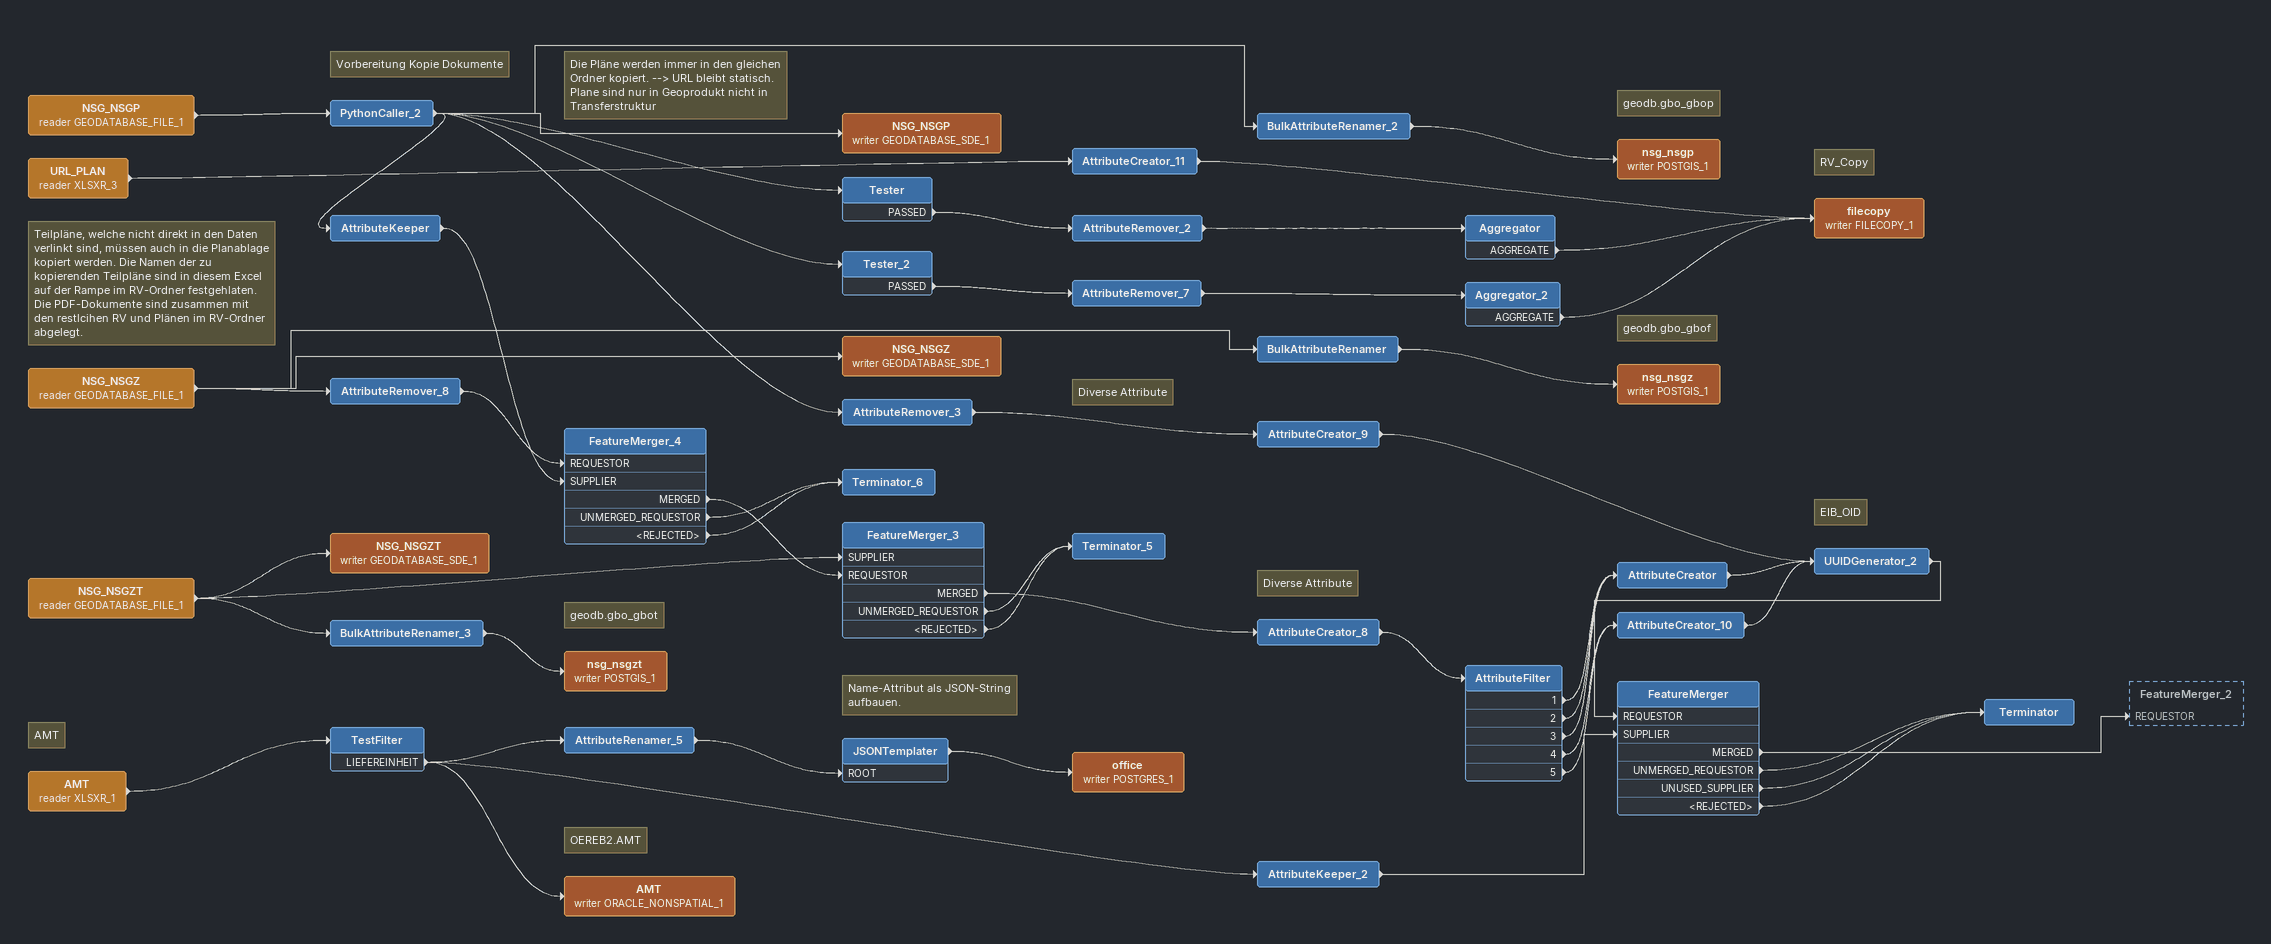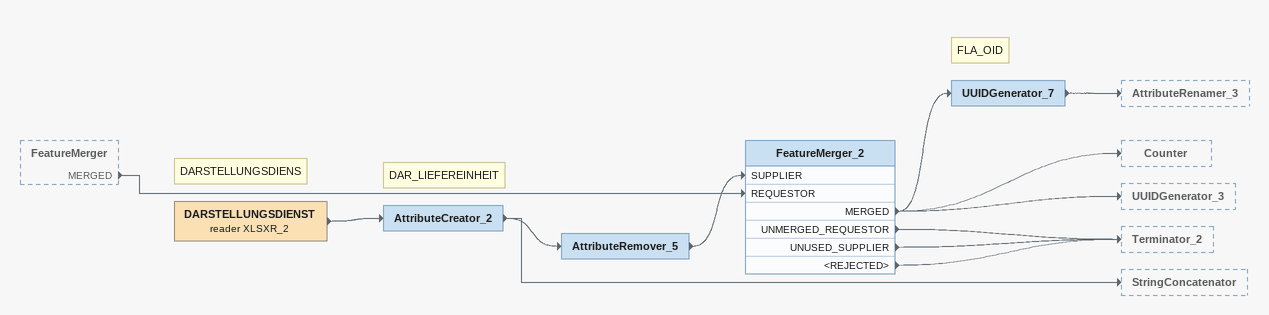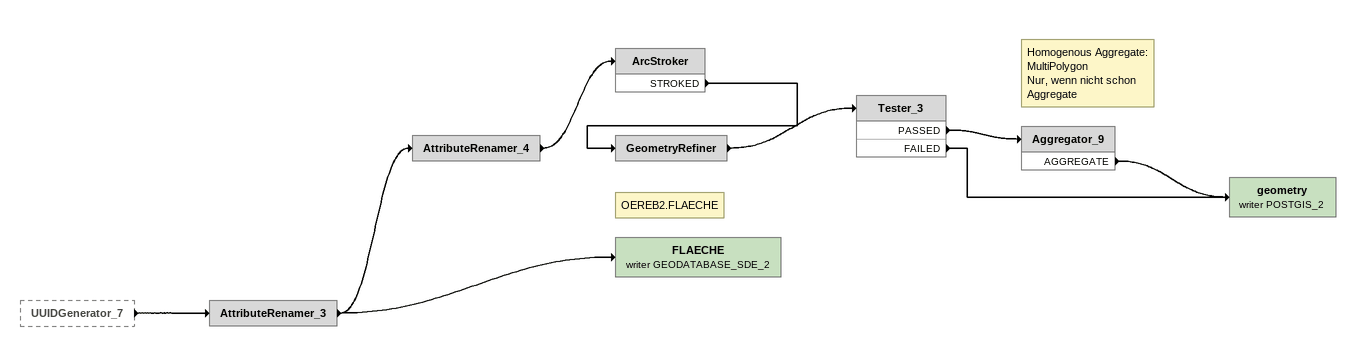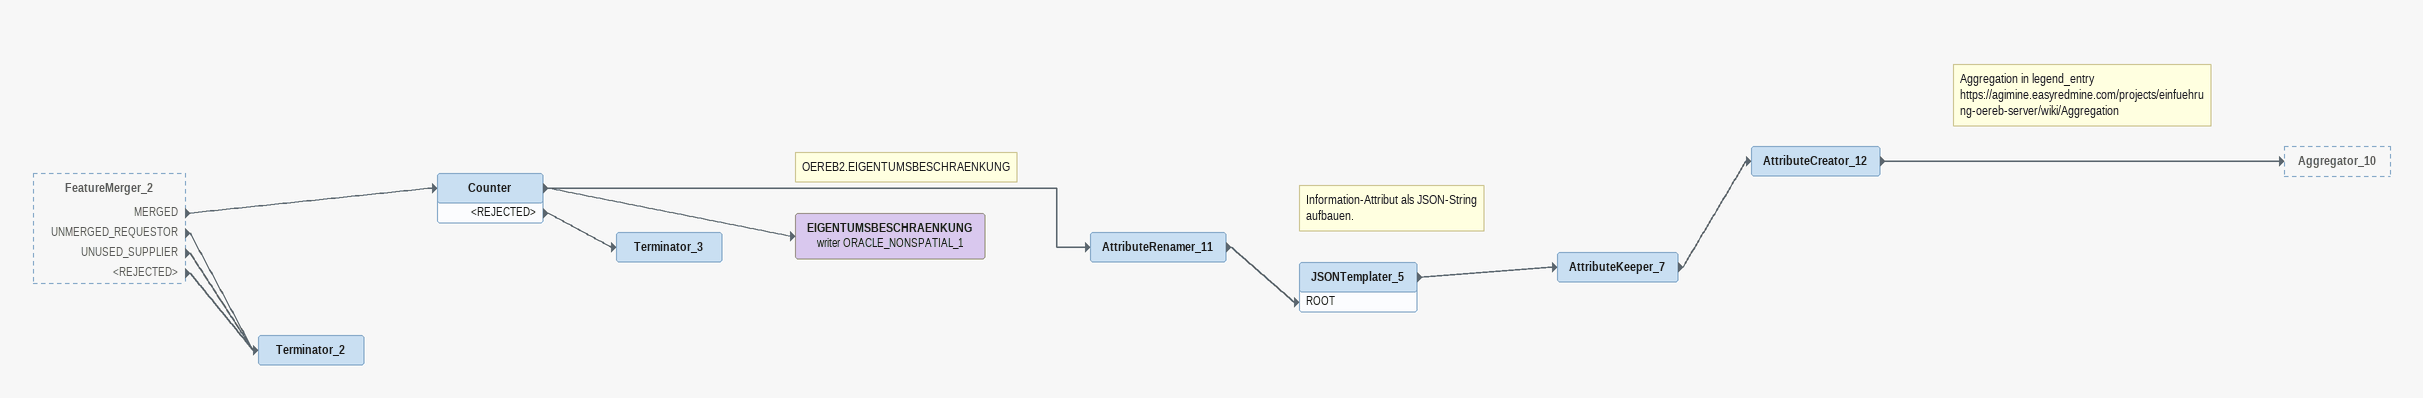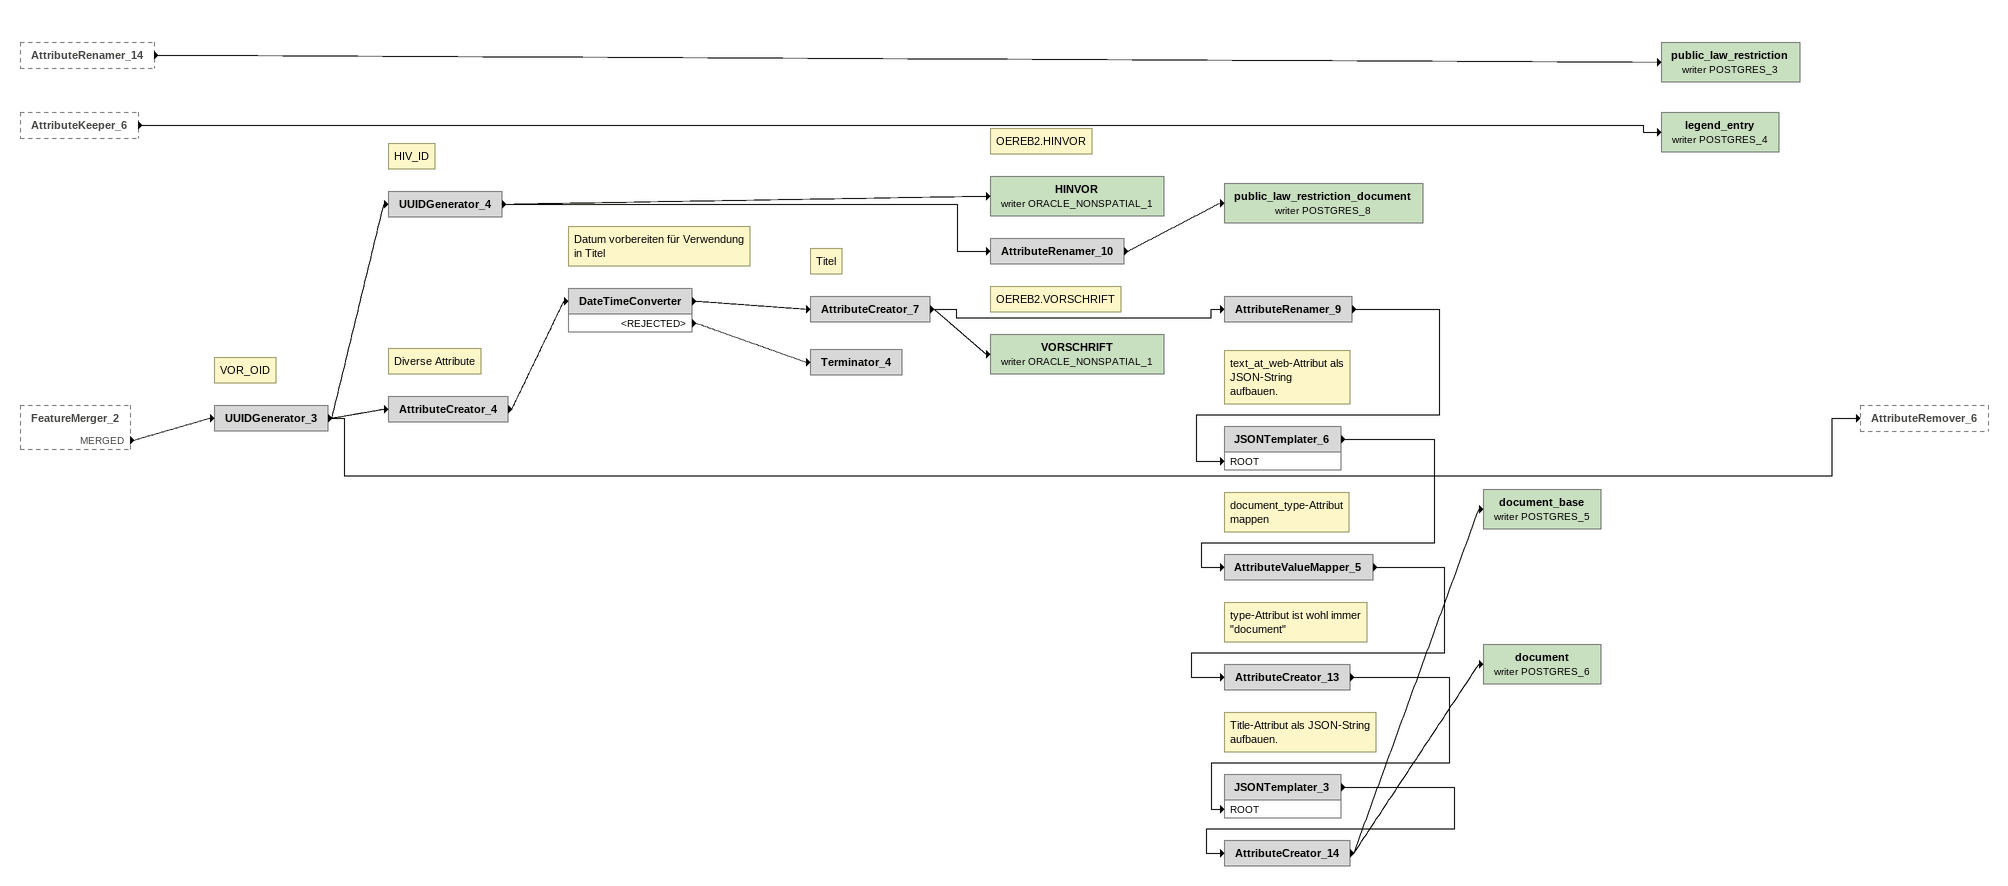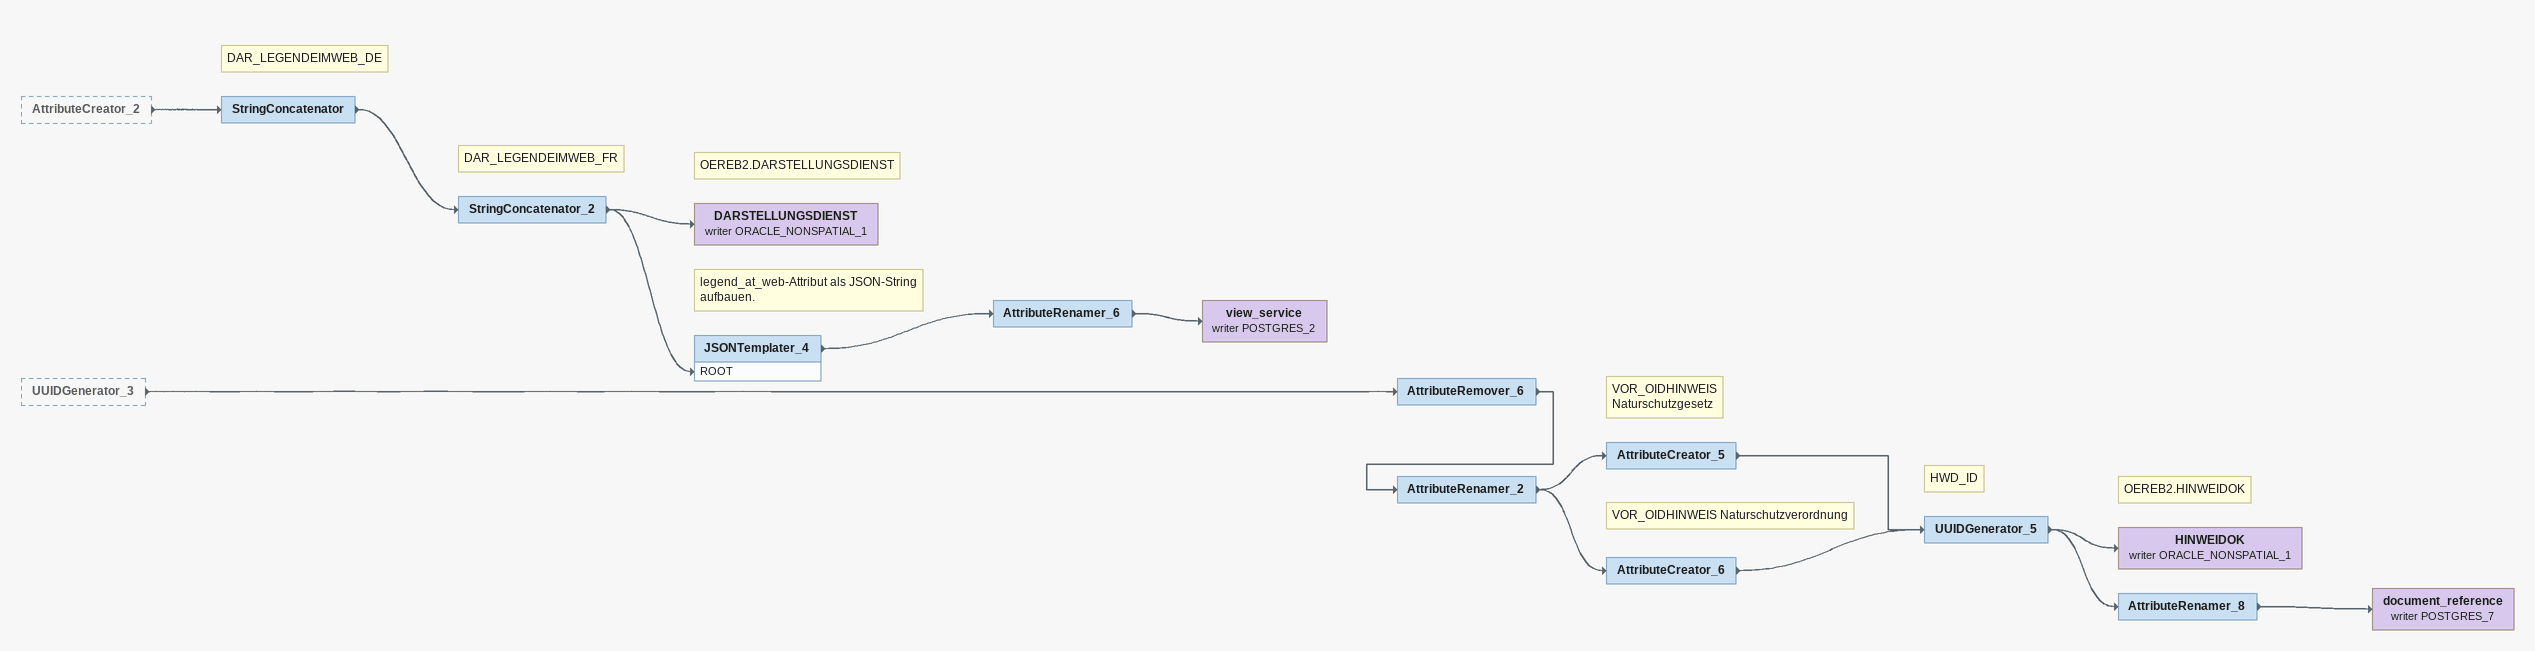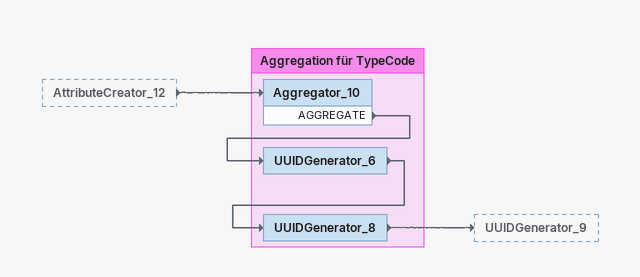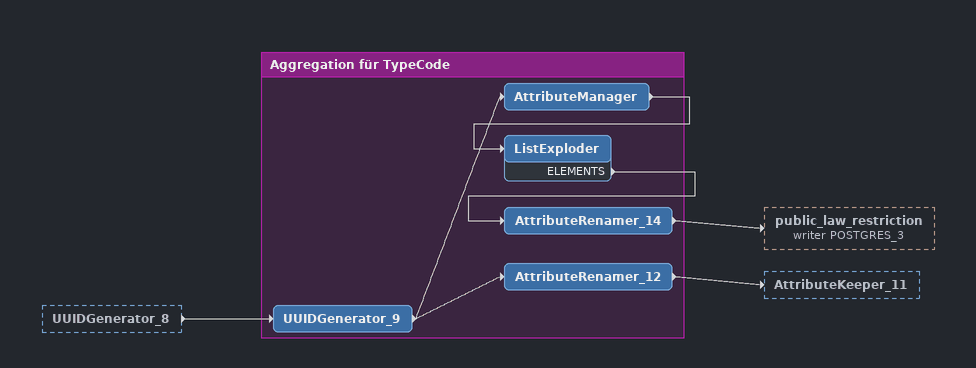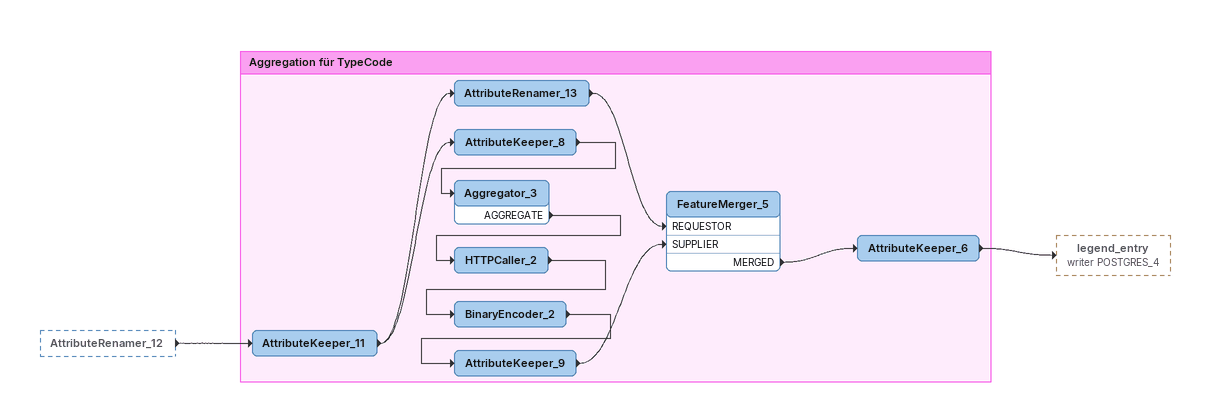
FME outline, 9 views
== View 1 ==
NSG_NSGP (reader GEODATABASE_FILE_1)
    -> PythonCaller_2
Note: Vorbereitung Kopie Dokumente
Note: Die Pläne werden immer in den gleichen Ordner kopiert. --> URL bleibt statisch. Plane sind nur in Geoprodukt nicht in Transferstruktur
PythonCaller_2
    -> BulkAttributeRenamer_2
    -> Tester
    -> AttributeRemover_3
    -> Tester_2
    -> NSG_NSGP (writer GEODATABASE_SDE_1)
    -> AttributeKeeper
NSG_NSGP (writer GEODATABASE_SDE_1)
BulkAttributeRenamer_2
    -> nsg_nsgp (writer POSTGIS_1)
Note: geodb.gbo_gbop
nsg_nsgp (writer POSTGIS_1)
Tester
    PASSED -> AttributeRemover_2
AttributeRemover_2
    -> Aggregator
Aggregator
    AGGREGATE -> filecopy (writer FILECOPY_1)
AttributeKeeper
    -> FeatureMerger_4 [SUPPLIER]
Tester_2
    PASSED -> AttributeRemover_7
AttributeRemover_7
    -> Aggregator_2
Aggregator_2
    AGGREGATE -> filecopy (writer FILECOPY_1)
AttributeRemover_3
    -> AttributeCreator_9
Note: Diverse Attribute
AttributeCreator_9
    -> UUIDGenerator_2
Note: Teilpläne, welche nicht direkt in den Daten verlinkt sind, müssen auch in die Planablage kopiert werden. Die Namen der zu kopierenden Teilpläne sind in diesem Excel auf der Rampe im RV-Ordner festgehlaten. Die PDF-Dokumente sind zusammen mit den restlcihen RV und Plänen im RV-Ordner abgelegt.
URL_PLAN (reader XLSXR_3)
    -> AttributeCreator_11
AttributeCreator_11
    -> filecopy (writer FILECOPY_1)
Note: RV_Copy
filecopy (writer FILECOPY_1)
NSG_NSGZ (reader GEODATABASE_FILE_1)
    -> BulkAttributeRenamer
    -> NSG_NSGZ (writer GEODATABASE_SDE_1)
    -> AttributeRemover_8
NSG_NSGZ (writer GEODATABASE_SDE_1)
BulkAttributeRenamer
    -> nsg_nsgz (writer POSTGIS_1)
Note: geodb.gbo_gbof
nsg_nsgz (writer POSTGIS_1)
AttributeRemover_8
    -> FeatureMerger_4 [REQUESTOR]
FeatureMerger_4
    MERGED -> FeatureMerger_3 [REQUESTOR]
    UNMERGED_REQUESTOR -> Terminator_6
    <REJECTED> -> Terminator_6
Terminator_6
NSG_NSGZT (reader GEODATABASE_FILE_1)
    -> NSG_NSGZT (writer GEODATABASE_SDE_1)
    -> BulkAttributeRenamer_3
    -> FeatureMerger_3 [SUPPLIER]
FeatureMerger_3
    MERGED -> AttributeCreator_8
    UNMERGED_REQUESTOR -> Terminator_5
    <REJECTED> -> Terminator_5
Terminator_5
Note: Diverse Attribute
AttributeCreator_8
    -> AttributeFilter
AttributeFilter
    1 -> AttributeCreator
    2 -> AttributeCreator
    3 -> AttributeCreator
    4 -> AttributeCreator_10
    5 -> AttributeCreator_10
AttributeCreator
    -> UUIDGenerator_2
AttributeCreator_10
    -> UUIDGenerator_2
Note: EIB_OID
UUIDGenerator_2
    -> FeatureMerger [REQUESTOR]
NSG_NSGZT (writer GEODATABASE_SDE_1)
BulkAttributeRenamer_3
    -> nsg_nsgzt (writer POSTGIS_1)
Note: geodb.gbo_gbot
nsg_nsgzt (writer POSTGIS_1)
Note: AMT
AMT (reader XLSXR_1)
    -> TestFilter
TestFilter
    LIEFEREINHEIT -> AttributeRenamer_5
    LIEFEREINHEIT -> AMT (writer ORACLE_NONSPATIAL_1)
    LIEFEREINHEIT -> AttributeKeeper_2
AttributeRenamer_5
    -> JSONTemplater [ROOT]
Note: Name-Attribut als JSON-String / aufbauen.
JSONTemplater
    -> office (writer POSTGRES_1)
office (writer POSTGRES_1)
Note: OEREB2.AMT
AMT (writer ORACLE_NONSPATIAL_1)
AttributeKeeper_2
    -> FeatureMerger [SUPPLIER]
FeatureMerger
    MERGED -> FeatureMerger_2 [REQUESTOR]
    UNMERGED_REQUESTOR -> Terminator
    UNUSED_SUPPLIER -> Terminator
    <REJECTED> -> Terminator
Terminator

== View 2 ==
FeatureMerger [outside]
    MERGED -> FeatureMerger_2 [REQUESTOR]
Note: DARSTELLUNGSDIENS
DARSTELLUNGSDIENST (reader XLSXR_2)
    -> AttributeCreator_2
Note: DAR_LIEFEREINHEIT
AttributeCreator_2
    -> AttributeRemover_5
    -> StringConcatenator
AttributeRemover_5
    -> FeatureMerger_2 [SUPPLIER]
FeatureMerger_2
    MERGED -> UUIDGenerator_7
    MERGED -> Counter
    MERGED -> UUIDGenerator_3
    UNMERGED_REQUESTOR -> Terminator_2
    UNUSED_SUPPLIER -> Terminator_2
    <REJECTED> -> Terminator_2
Note: FLA_OID
UUIDGenerator_7
    -> AttributeRenamer_3

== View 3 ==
UUIDGenerator_7 [outside]
    -> AttributeRenamer_3
AttributeRenamer_3
    -> FLAECHE (writer GEODATABASE_SDE_2)
    -> AttributeRenamer_4
AttributeRenamer_4
    -> ArcStroker
ArcStroker
    STROKED -> GeometryRefiner
GeometryRefiner
    -> Tester_3
Tester_3
    PASSED -> Aggregator_9
    FAILED -> geometry (writer POSTGIS_2)
Note: Homogenous Aggregate: MultiPolygon / Nur, wenn nicht schon / Aggregate
Aggregator_9
    AGGREGATE -> geometry (writer POSTGIS_2)
geometry (writer POSTGIS_2)
Note: OEREB2.FLAECHE
FLAECHE (writer GEODATABASE_SDE_2)

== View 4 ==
FeatureMerger_2 [outside]
    MERGED -> Counter
    UNMERGED_REQUESTOR -> Terminator_2
    UNUSED_SUPPLIER -> Terminator_2
    <REJECTED> -> Terminator_2
Counter
    -> AttributeRenamer_11
    -> EIGENTUMSBESCHRAENKUNG (writer ORACLE_NONSPATIAL_1)
    <REJECTED> -> Terminator_3
Note: OEREB2.EIGENTUMSBESCHRAENKUNG
EIGENTUMSBESCHRAENKUNG (writer ORACLE_NONSPATIAL_1)
Terminator_3
AttributeRenamer_11
    -> JSONTemplater_5 [ROOT]
Note: Information-Attribut als JSON-String / aufbauen.
JSONTemplater_5
    -> AttributeKeeper_7
AttributeKeeper_7
    -> AttributeCreator_12
Note: Aggregation in legend_entry / https://agimine.easyredmine.com/projects/einfuehrung-oereb-server/wiki/Aggregation
AttributeCreator_12
    -> Aggregator_10
Terminator_2

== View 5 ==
AttributeRenamer_14 [outside]
    -> public_law_restriction (writer POSTGRES_3)
AttributeKeeper_6 [outside]
    -> legend_entry (writer POSTGRES_4)
FeatureMerger_2 [outside]
    MERGED -> UUIDGenerator_3
public_law_restriction (writer POSTGRES_3)
legend_entry (writer POSTGRES_4)
Note: VOR_OID
UUIDGenerator_3
    -> AttributeCreator_4
    -> UUIDGenerator_4
    -> AttributeRemover_6
Note: HIV_ID
UUIDGenerator_4
    -> HINVOR (writer ORACLE_NONSPATIAL_1)
    -> AttributeRenamer_10
Note: OEREB2.HINVOR
HINVOR (writer ORACLE_NONSPATIAL_1)
AttributeRenamer_10
    -> public_law_restriction_document (writer POSTGRES_8)
public_law_restriction_document (writer POSTGRES_8)
Note: Diverse Attribute
AttributeCreator_4
    -> DateTimeConverter
Note: Datum vorbereiten für Verwendung in Titel
DateTimeConverter
    -> AttributeCreator_7
    <REJECTED> -> Terminator_4
Note: Titel
AttributeCreator_7
    -> VORSCHRIFT (writer ORACLE_NONSPATIAL_1)
    -> AttributeRenamer_9
Note: OEREB2.VORSCHRIFT
VORSCHRIFT (writer ORACLE_NONSPATIAL_1)
AttributeRenamer_9
    -> JSONTemplater_6 [ROOT]
Note: text_at_web-Attribut als JSON-String / aufbauen.
JSONTemplater_6
    -> AttributeValueMapper_5
Note: document_type-Attribut / mappen
AttributeValueMapper_5
    -> AttributeCreator_13
Note: type-Attribut ist wohl immer "document"
AttributeCreator_13
    -> JSONTemplater_3 [ROOT]
Note: Title-Attribut als JSON-String / aufbauen.
JSONTemplater_3
    -> AttributeCreator_14
AttributeCreator_14
    -> document_base (writer POSTGRES_5)
    -> document (writer POSTGRES_6)
document_base (writer POSTGRES_5)
document (writer POSTGRES_6)
Terminator_4

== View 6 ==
AttributeCreator_2 [outside]
    -> StringConcatenator
UUIDGenerator_3 [outside]
    -> AttributeRemover_6
AttributeRemover_6
    -> AttributeRenamer_2
AttributeRenamer_2
    -> AttributeCreator_6
    -> AttributeCreator_5
Note: VOR_OIDHINWEIS / Naturschutzgesetz
AttributeCreator_5
    -> UUIDGenerator_5
Note: VOR_OIDHINWEIS Naturschutzverordnung
AttributeCreator_6
    -> UUIDGenerator_5
Note: HWD_ID
UUIDGenerator_5
    -> HINWEIDOK (writer ORACLE_NONSPATIAL_1)
    -> AttributeRenamer_8
Note: OEREB2.HINWEIDOK
HINWEIDOK (writer ORACLE_NONSPATIAL_1)
AttributeRenamer_8
    -> document_reference (writer POSTGRES_7)
document_reference (writer POSTGRES_7)
Note: DAR_LEGENDEIMWEB_DE
StringConcatenator
    -> StringConcatenator_2
Note: DAR_LEGENDEIMWEB_FR
StringConcatenator_2
    -> DARSTELLUNGSDIENST (writer ORACLE_NONSPATIAL_1)
    -> JSONTemplater_4 [ROOT]
Note: OEREB2.DARSTELLUNGSDIENST
DARSTELLUNGSDIENST (writer ORACLE_NONSPATIAL_1)
Note: legend_at_web-Attribut als JSON-String / aufbauen.
JSONTemplater_4
    -> AttributeRenamer_6
AttributeRenamer_6
    -> view_service (writer POSTGRES_2)
view_service (writer POSTGRES_2)

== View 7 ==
AttributeCreator_12 [outside]
    -> Aggregator_10

Bookmark: Aggregation für TypeCode
Aggregator_10
    AGGREGATE -> UUIDGenerator_6
UUIDGenerator_6
    -> UUIDGenerator_8
UUIDGenerator_8
    -> UUIDGenerator_9

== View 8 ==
UUIDGenerator_8 [outside]
    -> UUIDGenerator_9

Bookmark: Aggregation für TypeCode
UUIDGenerator_9
    -> AttributeManager
    -> AttributeRenamer_12
AttributeManager
    -> ListExploder
ListExploder
    ELEMENTS -> AttributeRenamer_14
AttributeRenamer_14
    -> public_law_restriction (writer POSTGRES_3)
AttributeRenamer_12
    -> AttributeKeeper_11

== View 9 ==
AttributeRenamer_12 [outside]
    -> AttributeKeeper_11

Bookmark: Aggregation für TypeCode
AttributeKeeper_11
    -> AttributeRenamer_13
    -> AttributeKeeper_8
AttributeRenamer_13
    -> FeatureMerger_5 [REQUESTOR]
AttributeKeeper_8
    -> Aggregator_3
Aggregator_3
    AGGREGATE -> HTTPCaller_2
HTTPCaller_2
    -> BinaryEncoder_2
BinaryEncoder_2
    -> AttributeKeeper_9
AttributeKeeper_9
    -> FeatureMerger_5 [SUPPLIER]
FeatureMerger_5
    MERGED -> AttributeKeeper_6
AttributeKeeper_6
    -> legend_entry (writer POSTGRES_4)
